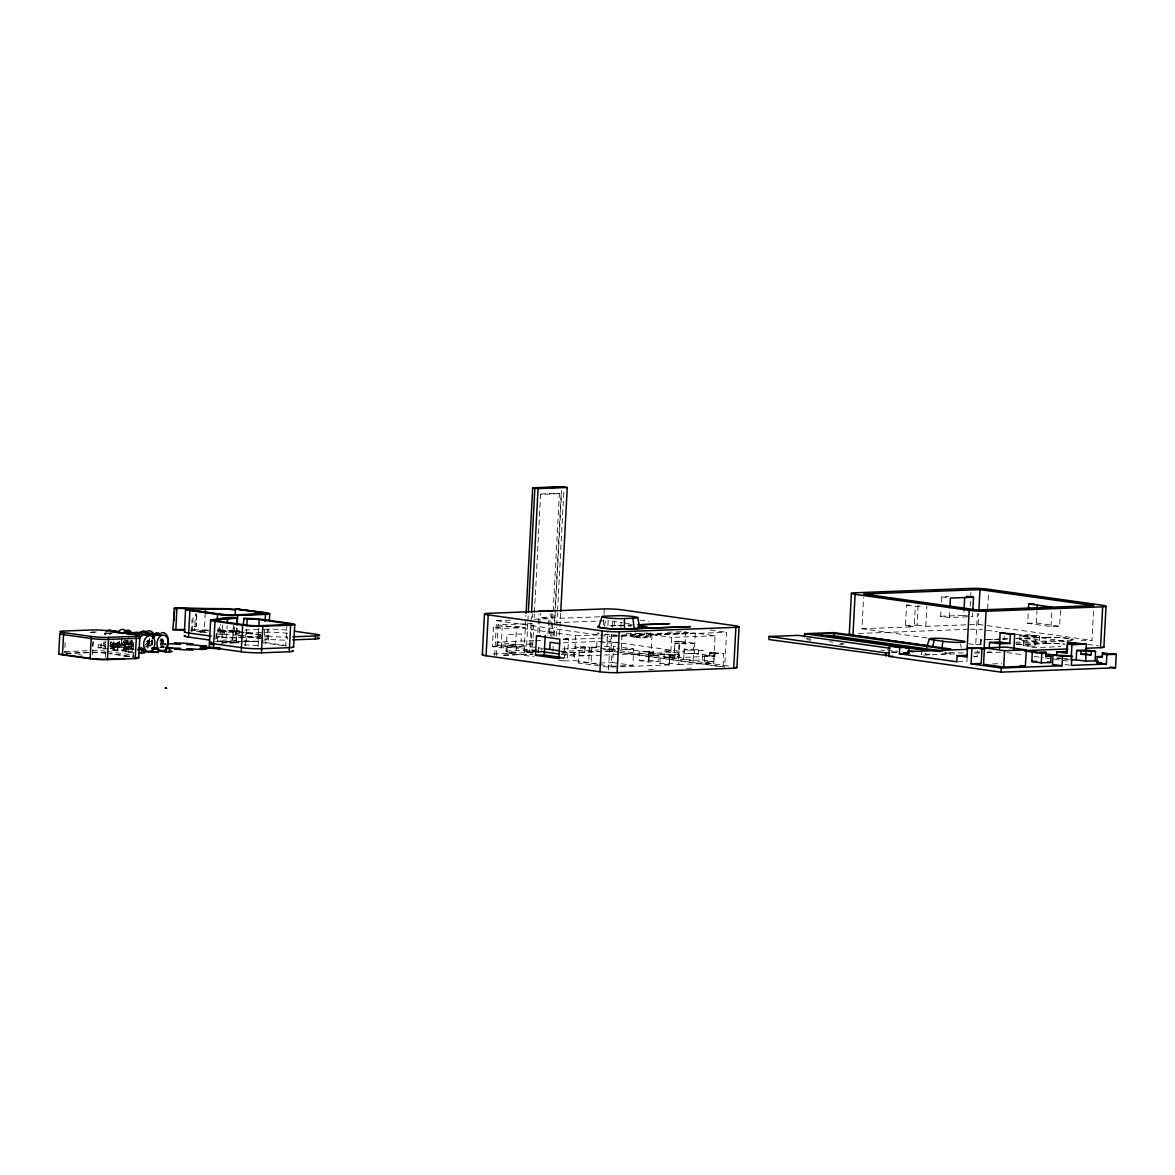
<?xml version="1.0" encoding="UTF-8"?>
<svg xmlns="http://www.w3.org/2000/svg" width="1175" height="1175" viewBox="0 0 1175 1175"><rect width="100%" height="100%" fill="white"/><g stroke="black" fill="none" stroke-linecap="round" stroke-linejoin="round"><path stroke-width="0.75" stroke-dasharray="5 3.75" d="M65.139 642.475L64.713 652.698L71.646 653.682M92.957 641.418L92.487 650.495A8.93 0.793 3 0 1 105.383 651.17M92.531 654.783L93.192 642.064M98.171 647.733L98.333 644.458M100.947 648.453L101.065 644.018L104.208 643.9L103.943 648.864L100.947 648.453A8.93 0.793 3 0 1 100.888 647.293L104.032 647.175M105.765 643.9L105.265 653.212A8.93 0.793 3 0 0 92.384 652.551M105.324 657.266L105.706 649.995M110.274 648.203L118.734 647.778L112.257 646.867L112.433 643.592L123.992 644.311L123.816 647.587L117.353 646.676L117.515 643.401M133.921 652.845A9.033 0.808 3 0 1 128.662 652.345L125.666 651.919L125.843 648.644L132.261 648.409L132.085 651.67L117.368 650.759L112.242 650.039L112.418 646.764M117.368 650.759L117.544 647.484L123.963 647.234L123.786 650.509M112.242 650.039L118.66 649.79L119.351 637.863M120.907 644.913L118.983 644.767L121.04 644.869L121.392 637.966M124.785 639.567C126.753 648.673 118.778 644.855 122.817 637.731M125.754 643.092L132.217 644.003L132.055 647.263L125.578 646.353L125.754 643.092L128.898 642.975A8.93 0.793 3 0 1 134.126 643.004M126.973 644.649L125.945 644.502L126.298 637.599M125.945 644.502L127.958 644.634L128.354 637.702M125.578 646.353L128.721 646.235L128.898 642.975M128.662 652.345L128.839 649.07L125.843 648.644M133.671 644.164L132.995 657.104L110.465 653.946M159.976 640.375L163.442 640.86L163.075 647.763L159.624 647.278M191.407 631.739L192.054 619.622M192.362 631.122L193.273 613.82M190.835 629.653A63.303 5.625 3 0 1 194.609 629.741L195.447 613.644M196.666 614.378L196.019 626.51L191.466 626.51M196.754 614.305L196.122 626.451L191.481 625.79M200.073 632.429L208.797 631.283M190.82 630.637L204.333 630.637L205.272 612.748M215.862 639.156L216.229 632.223M216.553 633.413L216.171 640.962A14.262 1.263 3 0 0 236.307 642.005L264.096 640.948A14.173 1.263 3 0 0 264.022 639.141M217.463 641.917L218.374 624.615M217.331 630.079A101.021 8.974 3 0 0 219.27 630.079L219.549 624.703M260.703 636.351L232.885 637.408A9.136 0.808 3 0 1 219.989 636.732L220.621 624.63M216.273 634.221L221.473 634.206L221.634 631.137L226.408 631.298A14.085 1.248 3 0 1 235.176 632.018L236.572 632.209L217.39 632.312M215.642 641.638A101.021 8.974 3 0 0 221.884 640.463L222.707 624.894M221.473 634.206L224.087 634.265L224.249 631.195M221.429 641.873A54.99 4.891 3 0 1 226.349 641.565L227.157 625.996M221.884 640.463A15.393 1.366 3 0 1 232.547 640.067L233.282 626.216M232.885 637.408L233.517 625.291M230.109 643.298L233.737 642.901L233.796 641.873L242.535 641.55M260.659 635.205L234.295 631.504L234.574 626.128M239.465 635.132L238.349 634.955A14.085 1.248 3 0 1 235.25 634.015L235.543 630.769L239.553 630.27M235.25 634.015L235.543 630.769M260.571 638.657L236.248 635.249L236.366 630.578M226.349 641.565L236.058 640.551L236.777 626.716M236.307 642.005L237.071 627.538M245.178 645.809L246.089 628.508M246.662 629.315L245.972 642.446L243.548 642.108M258.764 628.273L258.03 642.108A8.93 0.793 3 0 0 246.03 641.418L243.607 641.08M258.074 646.485L258.985 629.183M264.404 635.132L264.595 628.14M267.224 632.282L267.386 629.212L268.767 629.183A14.071 1.248 3 0 1 287.684 630.27L287.522 633.34A14.071 1.248 3 0 0 268.605 632.238L244.606 633.149M267.401 635.954A14.173 1.263 3 0 0 287.611 636.997L287.464 640.067A14.173 1.263 3 0 1 267.239 639.024L267.401 635.954L243.24 632.561M268.311 640.272L268.767 629.183M286.553 646.118A9.136 0.808 3 0 0 285.76 646L286.935 623.514M492.398 646.632L515.517 645.751L524.27 646.984L501.137 647.851L492.398 646.632L493.412 627.2L516.545 626.334L525.284 627.553L502.151 628.434L493.412 627.2M494.675 655.444L496.496 620.694L512.755 620.077M496.423 655.533L498.024 624.865L532.334 623.572M497.833 645.281L497.994 642.005M501.137 647.851L502.151 628.434M516.178 652.522L505.97 651.097L506.293 644.957L516.501 646.397L516.178 652.522L506.836 652.874L507.159 646.749L516.501 646.397M506.675 641.682L507.042 634.529L521.494 633.971L521.127 641.139M515.517 645.751L516.545 626.334M530.997 623.411L529.47 652.566L524.079 651.817L525.989 615.377M527.781 622.97L526.253 652.125L542.688 651.493M527.883 621.149L528.177 615.685M531.085 621.59L531.467 614.305M532.025 624.733L530.601 651.949L532.348 652.198L533.773 624.982M532.407 617.477L532.598 613.849M534.155 617.727L534.346 614.099M534.434 612.293L540.617 494.352L561.151 493.573L554.967 611.514M537.856 632.473L538.782 614.701M538.282 652.228L538.561 646.896M539.296 632.811L540.338 613.115M548.049 634.045L548.857 618.711L540.103 617.477L551.677 617.037L560.416 618.27L600.102 616.758M549.327 633.81L550.355 614.261M550.693 635.793L551.898 612.689M551.883 636.659L553.117 613.071M553.219 611.264L559.403 493.338L561.151 493.573M552.867 651.42L553.249 644.164M553.733 635.087L554.115 627.832M554.482 620.576L554.864 613.321M554.042 636.13L554.512 627.024M554.615 625.203L561.679 490.372M556.23 636.439L556.7 627.332M556.803 625.511L557.464 612.748M557.567 610.927L563.868 490.68M559.52 635.308L560.666 613.203M564.323 651.479L564.69 644.311M558.889 660.188L564.279 660.938L564.602 654.813L574.722 654.431L584.607 655.812L585.091 646.617L589.468 647.234L588.66 662.568L578.541 662.95L579.348 647.616L589.468 647.234M558.83 658.587L567.496 658.25L568.524 638.833L563.133 638.069M573.62 656.076L573.797 652.801M588.66 662.568L574.399 660.556L575.559 635.748L498.024 624.865M597.722 664.33L591.01 663.376L591.877 647.028L602.716 646.617M596.988 641.521L596.665 647.66L560.387 649.026M603.421 624.924L603.891 616.038M603.979 614.261L604.273 608.929M617.316 642.578L607.196 642.96L606.873 649.085L619.519 648.615M563.398 642.798L607.108 641.139L607.592 631.944M607.916 625.849L608.18 620.694L622.603 622.721M608.562 669.912L610.324 636.674L726.547 632.268L724.725 667.018L619.945 652.316M561.841 653.05L610.912 651.2L611.764 634.573M612.16 627.259L612.439 621.766M599.412 664.565L611.162 666.21L612.013 649.848L619.24 649.584M591.01 663.376L612.704 662.568L613.556 646.206L616.919 646.676M620.826 627.612L621.208 620.503M622.045 634.911L621.325 648.541L678.46 656.561L679.268 641.227L693.837 643.268L693.529 649.202L684.129 649.555L683.644 658.969L678.577 659.16L679.385 643.827L693.837 643.268M630.887 636.262L631.034 633.531M620.194 665.873L632.84 665.388L633.692 649.026L618.593 646.911M646.661 633.663C648.864 639.89 632.341 638.994 635.176 633.061M653.344 654.769L658.455 655.488L658.132 661.628L648.732 661.98L639.259 660.644L639.758 651.244L653.52 651.493L653.344 654.769L648.292 654.96L648.453 651.684L653.52 651.493M639.259 660.644L648.659 660.291L649.143 650.891M648.732 661.98L649.232 652.566L653.564 652.404L653.388 655.679L648.292 654.96M650.597 637.276L650.803 633.193M695.336 633.002L651.978 634.647L650.906 655.092L694.263 653.462L695.336 633.002L715.017 635.778L713.724 661.51L704.339 661.877L704.648 655.738L709.715 655.547L709.891 652.272L723.697 653.447L722.992 666.93L619.959 652.463M659.953 663.552L660.453 654.152L674.949 654.504L679.312 655.121L678.827 664.521L669.353 663.199L659.953 663.552L669.427 664.888L669.882 654.695M679.268 641.227L674.92 641.388L674.45 650.597L664.33 650.979L664.007 657.104L678.46 656.561M674.949 654.504L674.773 657.78L669.706 657.971L664.609 657.251L664.786 653.976M669.353 663.199L669.677 657.06L674.773 657.78M715.017 635.778L671.645 637.408L670.572 657.853L713.945 656.223M674.92 641.388L685.128 642.828L675.008 643.21L674.523 652.404L664.33 650.979M561.136 654.328L574.487 656.193L684.643 652.022L685.715 631.577L664.051 632.4M698.67 650.7L698.493 653.976L688.33 653.447L688.506 650.172L703.002 650.539L702.503 659.939L693.118 660.291L683.644 658.969M688.33 653.447L693.397 653.256L693.558 649.981M693.118 660.291L693.426 654.167M709.759 656.458L709.92 653.183L714.988 652.992L714.811 656.267L704.648 655.738M678.827 664.521L713.812 663.199L714.297 653.799L723.697 653.447M926.957 637.908L861.921 628.772L863.552 597.678M920.26 606.153L915.296 606.344L914.223 626.789L905.484 625.57L906.557 605.125L912.343 604.905M905.484 625.57L917.058 625.129L918.116 604.684M921.494 650.113L921.259 654.607L930.071 654.269L924.931 653.55M917.058 625.129L925.797 626.348L926.869 605.903M972.68 613.1L972.489 616.625L949.356 617.507L940.617 616.273L940.984 609.208M941.351 602.143L941.63 596.856L948.754 596.577M949.356 617.507L949.826 608.679M940.617 616.273L963.75 615.406L963.926 611.867M967.187 656.825L966.952 661.422L956.832 661.804M970.212 606.168L970.961 591.95M968.508 643.738L975.735 644.752L977.365 613.658M925.797 626.348L978.143 624.366L978.716 613.394M973.796 656.81L977.159 656.678L977.482 650.553M980.17 644.399L980.405 639.802L985.825 639.597M981.037 644.517L981.287 639.92L1008.4 638.892M987.69 608.856L988.527 592.846M1004.111 639.699L1004.302 636.174M1019.738 639.376L1019.959 635.293M1023.528 645.721L1024.057 635.499L1029.785 635.278L1035.557 636.086L1035.013 646.309L1023.528 645.721L1035.013 646.309M1060.496 610.354L1059.659 626.246L1050.993 626.569L1027.67 623.293L1028.228 612.704M1027.67 623.293L1036.35 622.97L1036.996 610.603M1039.449 640.39L1039.655 636.307M1016.243 644.561L1045.163 643.459L1045.486 637.335L1048.497 637.217A15.583 1.381 3 0 1 1068.721 638.407A15.583 1.381 3 0 1 1070.337 640.287L1067.385 640.404M1017.109 644.678L1046.044 643.592L1046.367 637.452A14.335 1.278 3 0 1 1067.855 638.436A14.335 1.278 3 0 1 1066.503 640.287L1015.89 642.196M1050.993 626.569L1051.831 610.677M1081.073 640.772L1091.972 640.36L1093.602 609.252M614.731 620.767L614.128 625.776A14.335 1.278 3 0 1 624.527 625.82M604.361 626.143L606.021 619.445M122.464 644.634L124.521 644.737M127.958 644.634L126.959 644.473M634.985 636.468L646.485 637.07M1035.557 636.086L1024.057 635.499M235.382 633.824L239.392 633.34M221.076 643.268L233.796 641.873M540.573 494.043L559.403 493.338M89.961 632.458L93.442 632.341A8.93 0.793 3 0 1 98.671 632.37M196.636 631.533L203.613 631.269M199.03 631.812L207.74 631.474M244.767 630.079L267.386 629.212M534.405 619.254L548.857 618.711M260.777 634.573L236.63 631.181L217.448 631.298M555.819 622.677L597.355 621.105M599.162 621.032L608.18 620.694M146.053 641.521L153.014 641.256M159.962 640.992L163.442 640.86M262.583 636.923L236.527 637.922A14.262 1.263 3 0 1 221.017 637.393L216.376 636.879M133.627 643.944L110.67 644.811L110.362 648.629L118.66 649.79M610.721 625.746L632.414 624.924M610.868 625.908L626.055 625.32M627.861 625.262L631.474 625.115M152.588 644.032L149.445 644.15A8.93 0.793 3 0 0 149.489 645.31M165.895 643.533L160.813 643.724L167.291 644.634M113.843 646.221L114.768 646.191M160.696 644.884L165.646 644.693M112.257 646.867L118.837 646.514M146.655 645.457L151.472 645.281M222.237 642.681L239.641 642.02M123.816 647.587L132.055 647.263M143.849 646.984L149.886 646.749A8.019 5.699 87.8 0 1 147.081 646.103M103.943 648.864L108.761 648.688M127.282 648.159L128.207 648.13A6.169 4.377 87.8 0 0 131.512 640.316M164.001 646.764L160.799 646.896L164.206 647.366M160.079 647.352L164.897 647.161M64.654 651.552L87.273 650.7M121.936 650.201L127.972 649.981A8.019 5.699 87.8 0 0 132.937 640.786M65.888 653.153L88.419 652.301M66.299 653.535L88.903 652.668M125.666 651.919L132.085 651.67M575.559 635.748L602.658 634.72M604.464 634.662L608.062 634.515M626.128 633.839L647.792 633.017M563.31 639.024L568.524 638.833M533.964 640.639L497.128 642.035L542.483 648.409M535.785 640.581L541.293 640.375M563.295 639.538L607.284 637.863M124.447 656.531L133.157 656.208A9.136 0.808 3 0 0 133.935 656.164M861.921 628.772L914.223 626.789M532.437 643.973L496.952 645.31L536.182 650.818M858.337 633.472L967.187 629.345M585.091 646.617L574.972 646.999L579.348 647.616M604.523 646.544L613.556 646.206M505.97 651.097L542.248 649.716M524.079 651.817L542.321 651.126M493.265 653.946L542.248 652.081M560.402 651.391L598.501 649.951M621.046 649.511L633.692 649.026M503.767 655.107L532.818 654.005M561.87 652.903L610.912 651.038L618.138 652.052L610.912 651.2M503.693 655.253L532.774 654.152M987.632 639.523L1000.292 639.038M1002.099 638.98L1007.518 638.774M1016.566 638.422L1045.486 637.335M1015.626 638.613L1046.367 637.452M653.388 655.679L658.455 655.488M669.926 655.474L679.312 655.121M975.735 644.752L983.005 644.473M1015.699 643.239L1064.726 641.388M564.279 660.938L574.399 660.556M664.609 657.251L669.677 657.06M891.414 652.683L896.892 652.477M1031.826 647.719L1060.761 646.617M611.162 666.21L618.388 665.931M987.558 651.993L991.201 651.846M941.645 653.843L950.457 653.506L945.067 652.742M923.506 655.092L954.394 653.932M974.398 653.168L979.847 652.962M987.118 652.683L1001.658 652.14M669.427 664.888L608.709 667.18L578.541 662.95M648.482 669.75L653.932 669.544M686.641 668.311L692.09 668.105M1057.162 658.117L1060.54 658M1062.273 658.837L1067.326 658.646M992.596 663.904L1001.643 663.567M233.737 642.901L242.476 642.578M622.045 635.337L690.136 632.767L624.175 635.102A14.335 1.278 3 0 1 621.311 635.22M1045.163 643.459L1048.173 643.357A15.583 1.381 3 0 1 1064.873 644.12M217.654 631.107L221.634 631.137M203.554 632.297L207.02 632.297M224.087 634.265L226.246 634.353A14.085 1.248 3 0 1 235.015 635.087L236.248 635.249M232.547 640.067L236.058 640.551M109.554 646.103L113.667 646.661M941.63 596.856L950.384 598.075M1036.35 622.97L1059.659 626.246M906.557 605.125L915.296 606.344M963.75 615.406L972.489 616.625M978.143 624.366L985.37 625.379M987.176 625.643L1091.972 640.36M986.574 630.182L997.413 631.709M1015.494 634.25L1064.3 641.095M1087.8 644.399L1098.64 645.927M980.405 639.802L981.287 639.92M1056.56 657.985L1063.037 658.881M1064.653 659.116L1069.514 659.792M1007.078 652.58L1023.352 654.857M1034.206 656.384L1043.238 657.648M1045.045 657.897L1052.271 658.925M1054.078 659.175L1068.545 661.202M1065.064 664.507L1069.793 665.168M973.869 656.223L977.159 656.678M806.168 638.451L811.572 639.215M829.55 641.741L833.148 642.24M840.345 643.254L843.944 643.753M887.096 649.819L897.876 651.332M807.093 639.699L810.691 640.199M839.464 644.238L843.062 644.752M880.824 650.054L884.422 650.553M891.605 651.567L897.01 652.331M639.832 620.092L648.864 621.355M710.288 629.976L726.547 632.268M624.41 622.97L631.621 623.984M651.978 634.647L671.645 637.408M675.008 643.21L679.385 643.827M496.496 620.694L610.324 636.674M693.529 649.202L703.002 650.539M709.891 652.272L714.988 652.992M684.129 649.555L688.506 650.172M709.92 653.183L714.297 653.799M607.108 641.139L619.739 642.916M621.531 643.166L684.643 652.022M693.397 653.256L714.811 656.267M600.396 642.005L607.196 642.96M648.453 651.684L653.564 652.404M702.503 659.939L713.724 661.51M704.339 661.877L713.812 663.199M591.877 647.028L612.013 649.848M619.622 650.715L730.042 666.225M648.659 660.291L658.132 661.628M561.077 651.023L574.663 652.933M537.959 651.067L541.528 651.567M612.704 662.568L632.84 665.388M560.328 657.251L567.496 658.25M506.836 652.874L533.758 656.663M239.627 635.146L267.239 639.024M265.183 642.475L285.922 645.383M216.523 636.248L219.989 636.732M261.496 642.593L285.76 646M108.541 632.928L112.007 633.413M106.323 633.002L111.522 633.736M125.226 640.448L133.877 641.668M160.578 645.707L163.898 646.177M147.492 645.574L150.958 646.074M126.18 644.135L127.106 644.267M112.433 643.592L118.91 644.502M120.482 645.207L126.547 646.059M110.538 645.354L133.524 648.585M104.12 645.589L101.109 645.178A8.93 0.793 3 0 1 101.065 644.018M107.116 651.405L133.098 655.062A9.136 0.808 3 0 1 133.891 655.18M107.483 653.138L131.703 656.531M78.578 654.651L82.044 655.136M239.627 632.062L238.51 631.886A14.085 1.248 3 0 1 235.411 630.946M234.295 631.504L225.997 630.578A34.883 3.099 3 0 0 217.728 630.373M960.651 644.032L961.121 647.454M970.212 629.242A12.235 1.087 3 0 1 982.55 629.741M979.994 652.14A12.705 1.131 3 0 1 973.928 651.89M1046.044 643.592A14.335 1.278 3 0 1 1064.286 644.179M603.333 649.79A12.279 1.087 3 0 1 615.597 650.274M618.182 635.322A15.583 1.381 3 0 1 605.345 634.573M599.162 633.707A15.583 1.381 3 0 1 597.238 632.855M616.449 635.176A14.335 1.278 3 0 1 605.947 634.515M598.809 633.296A14.335 1.278 3 0 1 598.486 632.928M650.465 632.943A9.87 0.881 3 0 1 646.984 633.692A9.87 0.881 3 0 1 636.057 633.193M628.566 626.055A14.335 1.278 3 0 1 631.151 626.26M963.103 652.859A14.335 1.278 3 0 1 944.509 652.037M219.27 630.079A14.071 1.248 3 0 1 236.63 631.181M207.299 630.006A101.021 8.974 3 0 1 194.609 629.741M204.333 630.637A34.883 3.099 3 0 1 208.709 630.432M264.316 636.865A14.173 1.263 3 0 0 267.445 636.615L268.517 636.174L267.401 635.631A14.173 1.263 3 0 0 264.228 635.058M244.371 640.874A14.071 1.248 3 0 1 260.321 641.8M244.15 644.972A14.071 1.248 3 0 1 260.116 645.883M91.209 632.033A12.014 1.072 3 0 1 98.259 632.077M92.663 652.184A12.014 1.072 3 0 1 106.293 652.977M119.395 641.403A8.019 5.464 -82.2 0 1 110.127 644.311M110.215 634.192A8.019 5.464 -82.2 0 1 111.243 632.693M113.564 641.579A8.019 5.464 -82.2 0 1 110.244 645.457M105.647 644.796A8.019 5.464 -82.2 0 1 103.914 641.991M104.325 634.294A8.019 5.464 -82.2 0 1 105.221 632.649M111.419 641.961A6.169 4.201 -82.2 0 1 110.068 643.357M105.603 642.725A6.169 4.201 -82.2 0 1 104.942 641.638M105.324 634.427A6.169 4.201 -82.2 0 1 106.102 633.266M111.801 642.005A6.169 4.201 -82.2 0 1 109.951 643.724M105.633 642.27A6.169 4.201 -82.2 0 1 105.324 641.682M105.706 634.471A6.169 4.201 -82.2 0 1 106.94 632.855M105.765 647.146A8.019 5.699 87.8 0 1 102.959 641.477M104.707 634.221A8.019 5.699 87.8 0 1 105.867 633.105M110.714 632.928A8.019 5.699 87.8 0 1 111.361 633.384M114.151 642.049A8.019 5.699 87.8 0 1 109.921 648.101M119.468 641.858A8.019 5.699 87.8 0 1 115.591 647.778A8.019 5.699 87.8 0 1 109.936 645.692M109.539 634.735A8.019 5.699 87.8 0 1 111.199 632.899M118.411 642.167A6.169 4.377 87.8 0 1 114.21 646.206A6.169 4.377 87.8 0 1 110.083 641.741M118.043 642.182A6.169 4.377 87.8 0 1 114.386 646.206A6.169 4.377 87.8 0 1 110.156 643.166M127.443 640.008A8.019 5.699 87.8 0 1 122.655 650.186A8.019 5.699 87.8 0 1 116.31 641.403M127.972 649.981A8.019 5.699 87.8 0 1 121.627 642.211M131.879 640.302A6.169 4.377 87.8 0 1 128.472 648.071A6.169 4.377 87.8 0 1 123.316 642.137M128.104 648.086A6.169 4.377 87.8 0 1 122.949 642.152M127.032 640.067A8.019 5.596 -82 0 1 122.244 645.222A8.019 5.596 -82 0 1 117.148 642.196M132.408 640.816A8.019 5.596 -82 0 1 127.252 646.03A8.019 5.596 -82 0 1 122.171 642.108M131.6 640.243A6.169 4.303 -82 0 1 127.37 644.267A6.169 4.303 -82 0 1 123.537 640.551M131.233 640.184A6.169 4.303 -82 0 1 127.267 644.194A6.169 4.303 -82 0 1 123.36 641.183M149.372 640.404A9.767 0.867 3 0 1 147.36 640.434M162.649 639.2A8.019 5.596 -82 0 1 161.078 647.631M151.678 644.532A8.019 5.596 -82 0 1 151.883 640.551M160.828 639.185A6.169 4.303 -82 0 1 160.182 645.751M152.721 644.693A6.169 4.303 -82 0 1 152.75 640.918M160.946 638.598A6.169 4.303 -82 0 1 160.182 646.412M149.063 638.759A8.019 5.596 -82 0 1 147.742 648.101M147.697 640.331A6.169 4.303 -82 0 1 146.86 646.206M146.86 646.867A6.169 4.303 -82 0 0 148.065 640.375A6.169 4.377 87.8 0 1 145.48 644.781M152.5 644.855A8.019 5.699 87.8 0 1 151.663 640.008M162.782 638.613A8.019 5.699 87.8 0 1 160.652 647.469M152.794 642.519A6.169 4.377 87.8 0 1 152.603 640.213M161.151 639.141A6.169 4.377 87.8 0 1 159.947 645.472M161.533 639.127A6.169 4.377 87.8 0 1 159.888 645.927M134.097 649.569A9.033 0.808 3 0 1 128.839 649.07M128.721 646.235A8.93 0.793 3 0 1 133.95 646.279M145.832 645.075A8.019 5.699 87.8 0 1 145.289 644.414M149.607 638.759A8.019 5.699 87.8 0 1 146.596 646.133M147.83 640.36A6.169 4.377 87.8 0 1 145.597 644.502M1022.647 640.155A9.87 0.881 3 0 0 1039.126 640.61A9.87 0.881 3 0 0 1027.009 638.906A9.87 0.881 3 0 0 1022.647 640.155M1022.867 636.057A9.87 0.881 3 0 0 1039.332 636.512A9.87 0.881 3 0 0 1027.214 634.808A9.87 0.881 3 0 0 1022.867 636.057M633.795 637.026A9.87 0.881 3 0 0 650.26 637.482A9.87 0.881 3 0 0 638.143 635.793A9.87 0.881 3 0 0 633.795 637.026"/><path stroke-width="1.5" d="M58.75 653.873L59.807 633.663M62.481 654.842L63.656 632.591A12.014 1.072 3 0 1 63.582 631.034L91.312 629.991A12.014 1.072 3 0 1 108.658 630.872L136.329 634.764A12.205 1.087 3 0 1 136.403 636.307L135.228 658.558L107.424 659.616A12.117 1.072 3 0 1 90.137 658.72L62.481 654.842A12.014 1.072 3 0 1 59.161 653.608M90.137 658.72L91.297 636.468L63.656 632.591M107.424 659.616L108.585 637.364L136.403 636.307M138.768 657.971L139.825 637.761M141.558 653.006L141.72 649.731L144.863 649.613L144.687 652.889L141.558 653.006A9.033 0.808 3 0 1 138.606 653.036M152.926 652.58L153.102 649.305L158.184 649.114L158.008 652.375L143.159 651.787M159.771 651.156L166.248 652.066L166.409 648.791L169.553 648.673A9.136 0.808 3 0 0 169.494 647.528L166.498 647.102M165.22 688.109L166.674 688.256L165.513 688.007M166.248 652.066L169.376 651.949L169.553 648.673M174.076 608.283L185.621 608.562L184.49 630.035L172.843 629.712L174.605 608.121A63.303 5.625 3 0 1 182.918 608.077L184.666 608.077A63.303 5.625 3 0 1 195.726 608.283A101.021 8.974 3 0 0 220.386 608.606A14.071 1.248 3 0 1 236.351 609.531M173.944 620.635L174.605 608.121M175.78 629.991L176.911 608.533M209.253 639.993L188.529 637.085L189.909 610.501A14.071 1.248 3 0 1 188.558 608.753L192.597 609.238A8.93 0.793 3 0 0 193.449 610.354L221.164 614.246A9.136 0.808 3 0 0 234.06 614.907L261.893 613.864A9.033 0.808 3 0 0 261.834 612.704L235.47 609.002L235.132 615.392M205.272 612.748L205.463 609.179A34.883 3.099 3 0 1 227.127 609.105L235.411 610.031M212.425 643.063L209.532 643.503L209.238 646.764A14.085 1.248 3 0 0 212.337 647.704L241.228 651.758A14.173 1.263 3 0 0 261.452 652.815L289.241 651.758A14.262 1.263 3 0 0 292.267 650.524M209.458 642.666L210.648 620.18M213.468 647.866L215.01 621.311A14.071 1.248 3 0 1 212.602 619.636A101.021 8.974 3 0 0 223.074 617.977A15.393 1.366 3 0 1 233.722 617.58L237.233 618.065L236.865 624.982M217.287 619.577L217.551 614.378L189.909 610.501M227.348 622.53L227.524 619.078L237.233 618.065M237.247 624.072L237.703 615.421L265.491 614.378A14.173 1.263 3 0 0 265.403 612.572L235.47 609.002M241.228 651.758L242.623 625.188L215.01 621.311M243.21 625.335L244.003 618.403A14.071 1.248 3 0 1 262.906 619.489L290.548 623.382A14.262 1.263 3 0 1 290.636 625.173L289.241 651.758M246.853 625.849L247.205 618.931L243.563 618.417M258.853 626.539L259.22 619.622A8.93 0.793 3 0 0 247.205 618.931M261.452 652.815L262.848 626.231L290.636 625.173M265.124 621.296L265.491 614.378M269.339 620.606L269.707 613.688M294.763 624.498L293.588 646.984A14.232 1.263 3 0 0 293.089 646.632A14.262 1.263 3 0 1 289.447 647.675L261.658 648.717A14.173 1.263 3 0 1 244.4 648.027L213.835 643.797A14.085 1.248 3 0 1 211.412 642.123M292.663 639.876L315.252 639.009L315.414 635.954A14.262 1.263 3 0 0 315.326 634.148L294.587 631.239M482.323 654.813L484.467 613.908M486.083 655.782L488.227 614.892A12.235 1.087 3 0 1 488.154 613.321L604.273 608.929A12.279 1.087 3 0 1 621.766 609.825L735.8 625.834A12.705 1.131 3 0 1 735.873 627.347L733.729 668.237L617.11 672.658A12.543 1.116 3 0 1 599.97 671.777L486.083 655.782A12.235 1.087 3 0 1 483.278 654.431M526.077 613.556L532.672 487.831L561.87 486.729L567.261 487.493L560.769 611.382M528.368 612.028L534.86 488.139L564.059 487.038M531.57 612.483L538.062 488.594L567.261 487.493M536.52 635.881L559.843 639.156L558.83 658.587L535.506 655.312L536.52 635.881L540.001 635.748M535.506 655.312L544.187 654.974L545.2 635.558M549.738 649.423L550.12 642.27L559.829 643.636M599.97 671.777L602.114 630.887L488.227 614.892M617.11 672.658L619.254 631.768L735.873 627.347M736.916 667.65L739.06 626.76M889.974 648.248L798.266 635.367L769.067 636.483L768.905 639.538L889.431 655.812M804.449 636.703L804.611 633.707L833.809 632.591L950.692 649.011L946.36 649.173L833.853 633.369L813.32 634.148L925.827 649.951L905.308 647.836M821.751 636.277L833.721 635.822L833.853 633.369M849.261 634.265L851.405 593.375M927.178 645.663L852.962 635.234L855.106 594.344A12.279 1.087 3 0 1 855.033 592.788L971.152 588.381A12.235 1.087 3 0 1 988.718 589.292L1102.591 605.287A12.543 1.116 3 0 1 1102.664 606.814L1100.52 647.704L1085.95 648.262M885.788 655.958L885.95 652.889L889.592 652.742M1116.25 654.313L1106.85 654.666L1106.365 664.066L1096.892 662.744L1097.215 656.605L1102.312 657.324L1102.444 653.138L1116.25 654.313L1115.545 667.797L1001.056 672.144L888.976 656.399L889.519 646.177L898.846 645.824L909.053 647.263L908.73 653.388L899.389 653.741L899.712 647.616L909.053 647.263M949.914 606.902L950.384 598.075L973.502 597.208L972.856 609.561M967.275 655.298L957.155 655.679L956.832 661.804L899.389 653.741M964.029 610.104L964.675 597.737M967.098 649.481L969.14 610.354L855.106 594.344M982.021 648.101L971.901 648.482L971.093 663.816L981.213 663.434L982.021 648.101L967.524 647.866L967.04 657.06L957.155 655.679M978.907 609.737L979.965 589.615L1093.793 605.595L977.556 610.001L863.743 594.021L979.965 589.615M984.092 648.571L986.06 611.235L1102.664 606.814M984.43 647.895L983.563 664.257L1003.714 667.077L1025.393 666.254L1026.245 649.893L1006.108 647.072L984.43 647.895L1004.566 650.715L1026.245 649.893M989.232 648.527L989.541 642.387L999.661 642.005L1009.868 643.445L1010.353 634.236L1014.686 634.074L1013.878 649.408M999.661 642.005L1000.145 632.811L1014.686 634.074M999.514 648.424L999.749 643.827L1009.868 643.445M1001.056 672.144L1001.262 668.046L1061.98 665.755L1062.479 656.34L1071.864 655.988L1071.38 665.388L1106.365 664.066M1003.714 667.077L1004.566 650.715M1028.419 609.164L1028.698 603.877L1033.897 603.671M1031.812 661.51L1032.311 652.11L1046.073 652.36L1045.941 656.546L1051.008 656.355L1050.685 662.494L1041.285 662.847L1031.812 661.51L1036.512 661.334M1037.084 608.841L1037.275 605.301M1041.285 662.847L1041.784 653.432L1046.117 653.271L1041.021 652.566L1046.073 652.36M1071.864 655.988L1053.006 655.018L1052.506 664.418L1061.98 665.755M1056.722 654.916L1056.883 651.846L1067.003 651.464L1067.487 642.255L1086.39 644.15L1086.082 650.069L1076.682 650.421L1076.197 659.836L1071.13 660.027L1071.938 644.693L1086.39 644.15M1067.487 642.255L1077.681 643.694L1067.561 644.076L1067.076 653.271L1056.883 651.846M1091.223 651.567L1091.046 654.842L1080.882 654.313L1081.059 651.038L1095.555 651.405L1095.056 660.805L1085.671 661.158L1076.197 659.836M1085.671 661.158L1085.994 655.033M1080.882 654.313L1085.95 654.123L1086.111 650.847M1103.883 647.117L1106.027 606.227M942.012 648.174L942.805 641.271A12.47 1.102 3 0 0 961.502 642.343A12.47 1.102 3 0 0 960.181 640.61L951.618 639.406A12.47 1.102 3 0 0 932.906 638.333A12.47 1.102 3 0 0 934.243 640.067L942.805 641.271M932.583 646.852L934.243 640.067M598.809 626.789L602.011 616.64M926.664 647.352L929.337 639.009M209.532 643.503L209.4 643.694A14.085 1.248 3 0 0 212.499 644.634L213.777 644.825M172.828 629.668L173.474 629.58A63.303 5.625 3 0 1 181.787 629.536L183.55 629.55A63.303 5.625 3 0 1 185.327 629.565M190.938 609.017L189.483 609.193A11.001 0.984 3 0 0 191.04 610.266L219.725 614.305A11.177 0.999 3 0 0 235.514 615.113L263.332 614.07A11.089 0.984 3 0 0 263.259 612.645L236.909 608.958M119.365 632.767L132.026 633.046L121.906 633.428M126.474 633.722L135.624 634.001L129.984 634.206M624.366 618.549L632.855 618.226A12.47 1.102 3 0 0 634.03 616.611A12.47 1.102 3 0 0 615.333 615.759L606.843 616.082A12.47 1.102 3 0 0 605.668 617.697A12.47 1.102 3 0 0 624.366 618.549L624.498 628.977L690.459 626.627L622.368 629.212A15.583 1.381 3 0 1 603.818 628.243A15.583 1.381 3 0 1 598.457 626.378M292.825 636.806L315.414 635.954M637.834 624.718L669.442 623.675L638.715 624.85M165.925 647.616L180.642 648.527L174.223 648.776L177.219 649.202A9.033 0.808 3 0 0 190.1 649.863L193.243 649.746L186.781 648.835L201.483 649.423L206.565 649.232L200.088 648.336L208.328 648.012L217.933 648.806A9.136 0.808 3 0 0 217.874 647.66L208.46 647.484L200.161 646.309L206.58 646.074L186.737 644.429L193.155 644.179L190.159 643.768A8.93 0.793 3 0 0 177.278 643.092L174.135 643.21L180.597 644.12L167.511 643.753M143.335 648.512L138.4 648.703L144.863 649.613M156.642 648.012L151.707 648.203L158.184 649.114M159.917 650.627L163.119 650.495M124.344 658.587L105.221 659.307A9.033 0.808 3 0 1 92.326 658.646M905.998 647.954L912.608 647.704L940.029 651.552M907.599 651.611L967.466 649.349M980.156 648.864L985.605 648.659M1025.819 650.539L1067.723 648.952M888.976 656.399L892.618 656.267M1097.215 656.605L1102.267 656.414M1096.892 662.744L1101.592 662.568M205.463 609.179L185.621 608.562M638.377 625.952L647.014 626.848L638.422 626.848M532.672 487.831L538.062 488.594M1028.698 603.877L1052.007 607.137M966.511 596.224L973.502 597.208M1000.145 632.811L1010.353 634.236M1067.561 644.076L1071.938 644.693M1086.082 650.069L1095.555 651.405M1102.444 653.138L1107.54 653.858L1102.488 654.049L1106.85 654.666M1076.682 650.421L1081.059 651.038M1085.95 654.123L1091.046 654.842M989.541 642.387L999.749 643.827M1024.6 650.921L1037.099 652.668M1046.014 653.917L1054.944 655.18M1095.056 660.805L1098.273 661.261M1032.311 652.11L1041.784 653.432M1053.006 655.018L1062.479 656.34M1045.897 655.635L1051.008 656.355M1110.125 667.048L1115.545 667.797M967.524 647.866L971.901 648.482M1047.527 662.039L1050.685 662.494M833.721 635.822L942.6 651.112M804.611 633.707L898.126 646.837M889.519 646.177L899.712 647.616M1020.355 665.549L1025.393 666.254M907.952 650.774L913.342 651.523M903.634 652.668L908.73 653.388M971.093 663.816L1001.262 668.046M769.067 636.483L885.95 652.889M551.986 610.912L538.972 611.132L540.427 611.338M544.304 648.659L559.462 650.788M543.305 651.817L559.359 654.078M544.187 654.974L560.328 657.251M259.22 619.622L286.935 623.514A9.136 0.808 3 0 1 286.994 624.659L259.161 625.717A9.033 0.808 3 0 1 246.265 625.056L218.55 621.164A8.93 0.793 3 0 1 215.848 620.341L217.125 620.062A54.99 4.891 3 0 1 227.524 619.078M211.192 636.145L188.734 633.002A14.071 1.248 3 0 1 184.857 631.562A14.115 1.248 3 0 0 184.886 632.223M151.546 651.479L158.008 652.375M66.343 654.989L90.593 658.397M637.687 617.668L639.817 627.964M632.855 618.226L634.265 628.61A14.335 1.278 3 0 0 638.054 627.171M986.045 611.235A12.705 1.131 3 0 1 969.14 610.354M1102.987 646.661A12.543 1.116 3 0 1 1100.52 647.704M852.962 635.234A12.279 1.087 3 0 1 850.186 633.898M736.064 667.209A12.705 1.131 3 0 1 733.729 668.237M619.254 631.768A12.543 1.116 3 0 1 602.114 630.887M624.498 628.977A14.335 1.278 3 0 1 606.271 628.375A14.335 1.278 3 0 1 599.632 626.481M317.441 637.599A14.262 1.263 3 0 1 315.252 639.009M237.703 615.421A14.262 1.263 3 0 1 217.551 614.378M188.529 637.085A14.071 1.248 3 0 1 185.253 635.513M262.848 626.231A14.173 1.263 3 0 1 242.623 625.188M139.399 637.467A12.205 1.087 3 0 1 136.285 638.348L108.482 639.406A12.117 1.072 3 0 1 91.195 638.51L63.538 634.632A12.014 1.072 3 0 1 60.748 633.296M108.585 637.364A12.117 1.072 3 0 1 91.297 636.468M137.108 657.339A12.205 1.087 3 0 1 135.228 658.558M64.61 654.754A8.93 0.793 3 0 1 61.908 653.932M134.978 657.471A9.136 0.808 3 0 1 133.039 658.25M112.462 631.577A8.019 5.464 -82.2 0 1 118.719 633.061M106.352 631.327A8.019 5.464 -82.2 0 1 111.037 630.285M112.242 631.078A8.019 5.464 -82.2 0 1 112.771 631.651M113.226 632.077A8.019 5.699 87.8 0 1 116.046 632.723M117.632 632.811A8.019 5.596 -82 0 1 125.328 630.49M123.492 632.782A8.019 5.596 -82 0 1 132.452 634.059M126.136 632.649A6.169 4.303 -82 0 1 131.071 633.824M125.754 632.605A6.169 4.303 -82 0 1 130.689 633.766M152.5 638.686A8.019 5.596 -82 0 1 160.02 635.029M153.279 648.6A8.019 5.596 -82 0 0 150.752 635.675A8.019 5.596 -82 0 0 143.82 646.367A8.019 5.596 -82 0 0 153.279 648.6A8.019 5.596 -82 0 1 152.853 647.954M156.275 648.409A6.169 4.303 -82 0 1 154.733 647.895M156.657 648.468A6.169 4.303 -82 0 1 155.115 647.954M139.179 639.141A8.019 5.596 -82 0 1 147.83 636.512M145.259 650.304A8.019 5.596 -82 0 1 143.864 650.73M140.001 649.07A8.019 5.596 -82 0 1 139.12 647.645M142.953 648.864A6.169 4.303 -82 0 1 140.941 647.998M142.792 648.85A6.169 4.303 -82 0 1 141.323 648.057M161.313 632.782A8.019 5.699 87.8 0 1 167.32 636.145A8.019 5.699 87.8 0 1 167.452 645.148M167.026 645.942A8.019 5.699 87.8 0 1 166.527 646.647M152.221 637.129A8.019 5.699 87.8 0 1 161.298 635.176M153.293 637.335A6.169 4.377 87.8 0 1 158.625 635.176M153.675 637.32A6.169 4.377 87.8 0 1 159.007 635.161M141.72 649.731A9.033 0.808 3 0 1 137.651 649.731M170.786 651.038A9.136 0.808 3 0 1 169.376 651.949M146.537 631.607A8.019 5.699 87.8 0 1 154.072 634.735M140.045 632.928A8.019 5.699 87.8 0 1 148.344 634.103M135.903 633.619A9.767 0.867 3 0 0 152.192 634.074A9.767 0.867 3 0 0 140.207 632.385A9.767 0.867 3 0 0 135.903 633.619M166.6 648.13A8.019 5.596 -82 0 0 164.074 635.22A8.019 5.596 -82 0 0 157.142 645.912A8.019 5.596 -82 0 0 166.6 648.13"/></g></svg>
